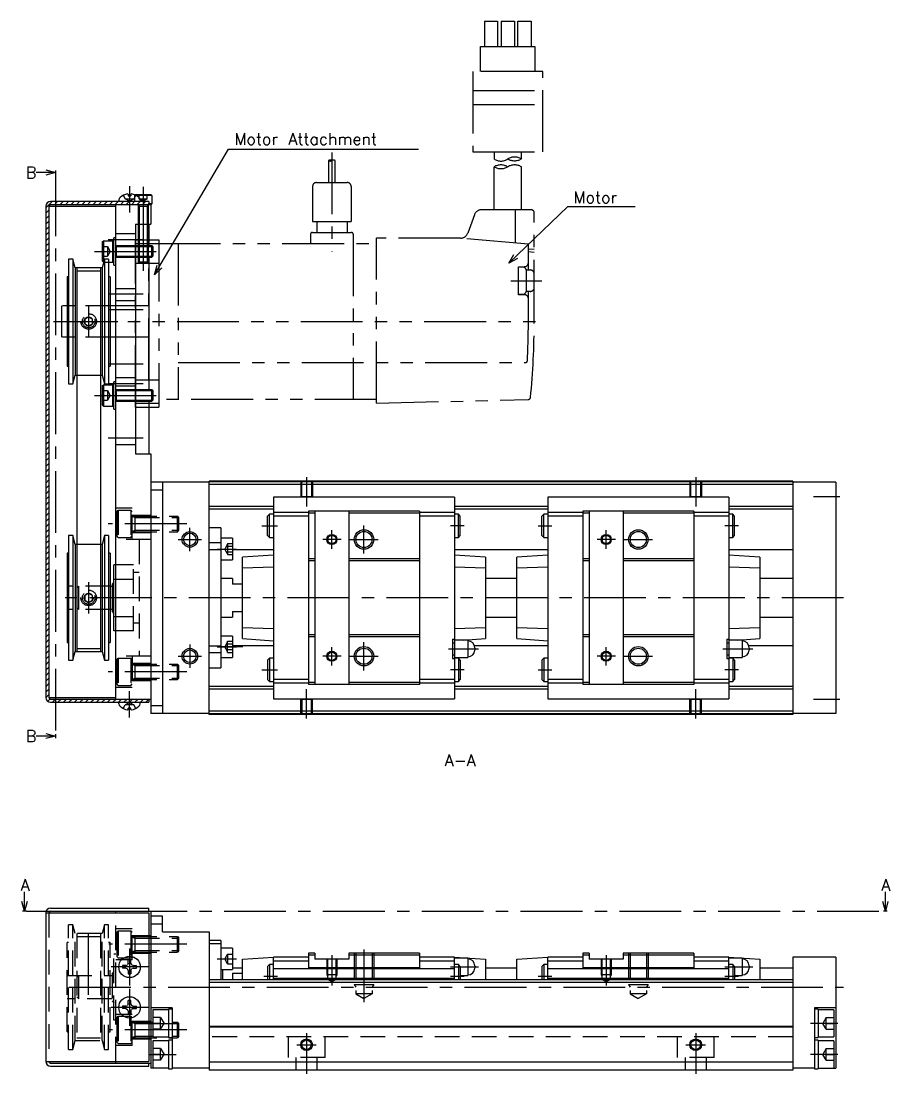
# Model space of a CAD drawing. Extents: x -2 to 470, y -8 to 279.
# Drawn here: x 246.4 to 469.7, y 9 to 279.5 of the extents above; entities that cross this region are included whole.
import ezdxf

# ---------------------------------------------------------------- set-up
doc = ezdxf.new("R2010")
doc.units = 0
doc.header["$LTSCALE"] = 0.5
for name, pattern in [('CENTER', [50.8, 31.75, -6.35, 6.35, -6.35]), ('DASHED', [19.05, 12.7, -6.35]), ('PHANTOM', [63.5, 31.75, -6.35, 6.35, -6.35, 6.35, -6.35])]:
    doc.linetypes.add(name, pattern=pattern)
doc.layers.get('0').update_dxf_attribs({"linetype": 'CONTINUOUS'})
for name, color, linetype in [('MSM_CENTER', 1, 'CENTER'), ('MSM_CONTINUOUS', 7, 'CONTINUOUS'), ('MSM_DASHED', 4, 'DASHED'), ('MSM_IMAGINARY', 6, 'PHANTOM'), ('MSM_NARROW', 5, 'CONTINUOUS'), ('MSM_PART_NUMBER', 7, 'CONTINUOUS')]:
    doc.layers.add(name, color=color, linetype=linetype)
doc.styles.get("Standard").update_dxf_attribs({"font": 'txt.shx', "height": 3, "bigfont": 'bigfont.shx'})

msp = doc.modelspace()

# ---------------------------------------------------------------- linework, layer by layer
for p, q in [((280.26, 25.5), (280.26, 18.5)), ((280.26, 17.5), (280.26, 10.5))]:
    msp.add_line(p, q)
at = {"layer": 'MSM_CENTER'}
for p, q in [((255.26, 240.06), (255.26, 96.3)), ((274.26, 237.06), (274.26, 230.3)), ((277.76, 236.9), (277.76, 215.3)), ((277.76, 223.3), (268.76, 223.3)), ((265.26, 220.3), (282.26, 220.3)), ((277.76, 209.3), (268.76, 209.3)), ((263.76, 206.3), (263.76, 198.3)), ((277.76, 205.3), (268.76, 205.3)), ((256.26, 202.3), (271.26, 202.3)), ((277.76, 191.3), (268.76, 191.3)), ((277.76, 186.3), (268.76, 186.3)), ((265.26, 183.3), (282.26, 183.3)), ((277.76, 172.3), (268.76, 172.3)), ((319.76, 162.3), (319.76, 154.79)), ((419.76, 162.3), (419.76, 154.79)), ((450.01, 157.3), (456.76, 157.3)), ((288.96, 150.3), (268.76, 150.3)), ((289.76, 143.3), (289.76, 149.3)), ((308.26, 149.8), (311.76, 149.8)), ((308.76, 149.8), (312.26, 149.8)), ((334.51, 142.67), (334.51, 149.92)), ((360.26, 149.8), (356.76, 149.8)), ((379.26, 149.8), (382.76, 149.8)), ((430.76, 149.8), (427.26, 149.8)), ((286.76, 146.3), (292.76, 146.3)), ((328.63, 146.3), (323.9, 146.3)), ((326.26, 143.93), (326.26, 148.66)), ((330.89, 146.3), (338.14, 146.3)), ((399.13, 146.3), (394.4, 146.3)), ((396.76, 143.93), (396.76, 148.66)), ((401.39, 146.3), (408.64, 146.3)), ((296.76, 143.85), (301.76, 143.85)), ((263.76, 135.3), (263.76, 127.3)), ((457.76, 131.3), (256.26, 131.3)), ((289.76, 119.3), (289.76, 113.3)), ((334.51, 112.67), (334.51, 119.92)), ((296.76, 118.8), (303.36, 118.8)), ((296.76, 118.74), (301.76, 118.74)), ((326.26, 113.93), (326.26, 118.66)), ((356.26, 118.2), (363.96, 118.2)), ((396.76, 113.93), (396.76, 118.66)), ((426.76, 118.2), (434.46, 118.2)), ((286.76, 116.3), (292.76, 116.3)), ((328.63, 116.3), (323.9, 116.3)), ((330.89, 116.3), (338.14, 116.3)), ((399.13, 116.3), (394.4, 116.3)), ((401.39, 116.3), (408.64, 116.3)), ((288.96, 112.3), (268.76, 112.3)), ((308.26, 112.8), (311.76, 112.8)), ((308.76, 112.8), (312.26, 112.8)), ((360.26, 112.8), (356.76, 112.8)), ((379.26, 112.8), (382.76, 112.8)), ((430.76, 112.8), (427.26, 112.8)), ((274.26, 100.54), (274.26, 107.3)), ((319.76, 100.3), (319.76, 107.81)), ((419.76, 100.3), (419.76, 107.81)), ((450.01, 105.3), (456.76, 105.3)), ((247.76, 50.8), (468.5, 50.8)), ((263.76, 29.3), (263.76, 47.05)), ((288.96, 42.3), (268.96, 42.3)), ((274.26, 41.25), (274.26, 31.75)), ((334.51, 41), (334.51, 27.41)), ((296.76, 38.55), (301.76, 38.55)), ((326.26, 39.5), (326.26, 31.69)), ((396.76, 39.5), (396.76, 31.69)), ((279.01, 36.5), (269.51, 36.5)), ((356.76, 36.5), (363.96, 36.5)), ((427.26, 36.5), (434.46, 36.5)), ((308.76, 34.1), (312.26, 34.1)), ((356.76, 34.1), (360.26, 34.1)), ((379.26, 34.1), (382.76, 34.1)), ((427.26, 34.1), (430.76, 34.1)), ((258.76, 31.3), (457.76, 31.3)), ((274.26, 30.85), (274.26, 21.35)), ((279.01, 26.1), (269.51, 26.1)), ((279.26, 22), (286.26, 22)), ((456.26, 22), (449.26, 22)), ((288.96, 20.3), (268.96, 20.3)), ((319.76, 19.5), (319.76, 9)), ((419.76, 19.5), (419.76, 9)), ((317.26, 16.5), (322.26, 16.5)), ((417.26, 16.5), (422.26, 16.5)), ((279.26, 14), (286.26, 14)), ((456.26, 14), (449.26, 14))]:
    msp.add_line(p, q, dxfattribs=at)
at = {"layer": 'MSM_CONTINUOUS'}
for p, q in [((252.76, 241.23), (255.26, 240.56)), ((255.26, 241.06), (255.26, 240.06)), ((255.26, 240.56), (250.26, 240.56)), ((255.26, 240.56), (252.76, 239.89)), ((279.26, 233.1), (253.96, 233.1)), ((271.55, 233.5), (271.51, 233.1)), ((273.93, 234.98), (273.95, 234.6)), ((273.95, 234.6), (274.58, 234.6)), ((274.59, 234.98), (274.58, 234.6)), ((275.67, 234.81), (275.76, 234.9)), ((275.76, 234.9), (279.76, 234.9)), ((280.01, 234.65), (275.98, 234.65)), ((276.98, 233.5), (277.01, 233.1)), ((279.26, 233.1), (279.26, 232.3)), ((279.76, 234.9), (280.01, 234.65)), ((280.01, 234.65), (280.01, 232.55)), ((252.76, 231.9), (252.76, 105.7)), ((253.56, 231.9), (253.56, 105.7)), ((253.56, 231.9), (270.76, 231.9)), ((279.76, 232.3), (253.96, 232.3)), ((270.76, 105.3), (270.76, 232.3)), ((280.01, 232.55), (279.26, 232.55)), ((279.76, 232.3), (280.01, 232.55)), ((279.76, 232.3), (279.76, 227.3)), ((275.76, 227.3), (279.76, 227.3)), ((275.76, 227.3), (275.76, 168.3)), ((276.46, 227.3), (276.46, 221.8)), ((279.06, 227.3), (279.06, 221.8)), ((279.26, 227.3), (279.26, 221.8)), ((267.26, 222.75), (267.56, 223.05)), ((267.26, 222.75), (267.26, 217.85)), ((267.56, 223.05), (269.96, 223.05)), ((267.56, 223.05), (267.56, 217.55)), ((269.96, 217.55), (269.96, 223.05)), ((270.26, 222.75), (269.96, 223.05)), ((270.76, 223.8), (270.26, 223.8)), ((270.26, 216.8), (270.26, 223.8)), ((275.76, 221.8), (279.99, 221.8)), ((279.99, 218.8), (279.99, 221.8)), ((279.99, 221.8), (280.26, 221.53)), ((280.26, 221.53), (280.26, 219.07)), ((258.62, 218.3), (258.62, 186.3)), ((259.66, 218.3), (258.62, 218.3)), ((259.66, 218.3), (259.66, 186.3)), ((260.26, 216.05), (259.66, 218.3)), ((267.86, 218.3), (267.26, 216.05)), ((267.56, 217.55), (267.26, 217.85)), ((267.56, 217.55), (267.66, 217.55)), ((267.86, 218.3), (267.86, 186.3)), ((268.9, 218.3), (267.86, 218.3)), ((268.9, 218.3), (268.9, 186.3)), ((268.9, 217.55), (269.96, 217.55)), ((270.26, 217.85), (269.96, 217.55)), ((270.26, 216.8), (270.76, 216.8)), ((275.76, 218.8), (279.99, 218.8)), ((276.46, 218.8), (276.46, 217.54)), ((279.06, 217.54), (276.46, 217.54)), ((276.7, 217.3), (276.46, 217.54)), ((278.82, 217.3), (276.7, 217.3)), ((278.82, 217.3), (279.06, 217.54)), ((279.06, 218.8), (279.06, 217.54)), ((279.26, 218.8), (279.26, 184.8)), ((280.26, 219.07), (279.99, 218.8)), ((258.26, 213.8), (258.26, 190.8)), ((258.62, 213.8), (258.26, 213.8)), ((267.26, 216.05), (260.26, 216.05)), ((260.26, 216.05), (260.26, 188.55)), ((260.76, 216.05), (260.76, 117.55)), ((266.76, 216.05), (266.76, 117.55)), ((267.26, 216.05), (267.26, 188.55)), ((269.26, 213.8), (268.9, 213.8)), ((269.26, 213.8), (269.26, 190.8)), ((258.26, 190.8), (258.62, 190.8)), ((268.9, 190.8), (269.26, 190.8)), ((259.66, 186.3), (260.26, 188.55)), ((260.26, 188.55), (260.76, 188.55)), ((266.76, 188.55), (267.26, 188.55)), ((267.26, 188.55), (267.86, 186.3)), ((270.76, 186.8), (270.26, 186.8)), ((270.26, 179.8), (270.26, 186.8)), ((258.62, 186.3), (259.66, 186.3)), ((267.26, 185.75), (267.56, 186.05)), ((267.26, 185.75), (267.26, 180.85)), ((267.56, 186.05), (269.96, 186.05)), ((267.56, 186.05), (267.56, 180.55)), ((267.86, 186.3), (268.9, 186.3)), ((269.96, 180.55), (269.96, 186.05)), ((270.26, 185.75), (269.96, 186.05)), ((275.76, 184.8), (279.99, 184.8)), ((279.99, 181.8), (279.99, 184.8)), ((279.99, 184.8), (280.26, 184.53)), ((280.26, 184.53), (280.26, 182.07)), ((275.76, 181.8), (279.99, 181.8)), ((279.26, 181.8), (279.26, 168.3)), ((280.26, 182.07), (279.99, 181.8)), ((267.56, 180.55), (267.26, 180.85)), ((267.56, 180.55), (269.96, 180.55)), ((270.26, 180.85), (269.96, 180.55)), ((270.26, 179.8), (270.76, 179.8)), ((275.76, 168.3), (279.76, 168.3)), ((279.76, 168.3), (279.76, 101.6)), ((294.76, 161), (279.76, 161)), ((282.76, 161), (282.76, 101.6)), ((444.76, 161.3), (294.76, 161.3)), ((294.76, 101.3), (294.76, 161.3)), ((444.76, 161.1), (294.76, 161.1)), ((444.76, 160.4), (294.76, 160.4)), ((444.76, 161.3), (444.76, 101.3)), ((455.76, 161), (444.76, 161)), ((455.76, 161), (455.76, 101.6)), ((282.76, 159), (279.76, 159)), ((357.76, 157.2), (311.26, 157.2)), ((311.26, 157.2), (311.26, 105.4)), ((357.76, 157.2), (357.76, 105.4)), ((428.26, 157.2), (381.76, 157.2)), ((381.76, 157.2), (381.76, 105.4)), ((428.26, 157.2), (428.26, 105.4)), ((311.26, 154.75), (294.76, 154.75)), ((381.76, 154.75), (357.76, 154.75)), ((444.76, 154.75), (428.26, 154.75)), ((311.26, 154.05), (294.76, 154.05)), ((310.26, 152.8), (309.76, 152.3)), ((309.76, 147.3), (309.76, 152.3)), ((310.26, 146.8), (310.26, 152.8)), ((311.26, 152.8), (310.26, 152.8)), ((320.26, 153.25), (311.26, 153.25)), ((320.26, 152.25), (311.26, 152.25)), ((320.26, 153.55), (320.26, 109.05)), ((348.76, 153.55), (320.26, 153.55)), ((321.91, 153.05), (320.26, 153.05)), ((321.91, 153.55), (321.91, 109.05)), ((330.61, 153.55), (330.61, 109.05)), ((348.76, 153.05), (330.61, 153.05)), ((348.76, 153.55), (348.76, 109.05)), ((357.76, 153.25), (348.76, 153.25)), ((357.76, 152.25), (348.76, 152.25)), ((381.76, 154.05), (357.76, 154.05)), ((358.76, 152.8), (357.76, 152.8)), ((359.26, 152.3), (358.76, 152.8)), ((358.76, 146.8), (358.76, 152.8)), ((359.26, 147.3), (359.26, 152.3)), ((380.76, 152.8), (380.26, 152.3)), ((380.26, 147.3), (380.26, 152.3)), ((380.76, 146.8), (380.76, 152.8)), ((381.76, 152.8), (380.76, 152.8)), ((390.76, 153.25), (381.76, 153.25)), ((390.76, 152.25), (381.76, 152.25)), ((390.76, 153.55), (390.76, 109.05)), ((419.26, 153.55), (390.76, 153.55)), ((392.41, 153.05), (390.76, 153.05)), ((392.41, 153.55), (392.41, 109.05)), ((401.11, 153.55), (401.11, 109.05)), ((419.26, 153.05), (401.11, 153.05)), ((419.26, 153.55), (419.26, 109.05)), ((428.26, 153.25), (419.26, 153.25)), ((428.26, 152.25), (419.26, 152.25)), ((444.76, 154.05), (428.26, 154.05)), ((429.26, 152.8), (428.26, 152.8)), ((429.76, 152.3), (429.26, 152.8)), ((429.26, 146.8), (429.26, 152.8)), ((429.76, 147.3), (429.76, 152.3)), ((297.76, 149.3), (294.76, 149.3)), ((297.76, 149.3), (297.76, 113.3)), ((258.62, 147.3), (258.62, 115.3)), ((259.66, 147.3), (258.62, 147.3)), ((259.66, 147.3), (259.66, 115.3)), ((260.26, 145.05), (259.66, 147.3)), ((267.86, 147.3), (267.26, 145.05)), ((267.86, 147.3), (267.86, 115.3)), ((268.9, 147.3), (267.86, 147.3)), ((268.9, 147.3), (268.9, 115.3)), ((300.76, 146.6), (297.76, 146.6)), ((300.76, 146.6), (300.76, 141.1)), ((309.76, 147.3), (310.26, 146.8)), ((310.26, 146.8), (311.26, 146.8)), ((357.76, 146.8), (358.76, 146.8)), ((358.76, 146.8), (359.26, 147.3)), ((380.26, 147.3), (380.76, 146.8)), ((380.76, 146.8), (381.76, 146.8)), ((428.26, 146.8), (429.26, 146.8)), ((429.26, 146.8), (429.76, 147.3)), ((260.26, 145.05), (260.26, 117.55)), ((260.76, 145.05), (260.26, 145.05)), ((267.26, 145.05), (266.76, 145.05)), ((267.26, 145.05), (267.26, 117.55)), ((297.76, 145.43), (294.76, 145.43)), ((297.76, 143.68), (294.76, 143.68)), ((311.26, 143.66), (300.76, 143.66)), ((381.76, 143.66), (357.76, 143.66)), ((444.76, 143.66), (428.26, 143.66)), ((258.26, 142.8), (258.26, 119.8)), ((258.62, 142.8), (258.26, 142.8)), ((269.26, 142.8), (268.9, 142.8)), ((269.26, 142.8), (269.26, 119.8)), ((297.76, 141.1), (300.76, 141.1)), ((311.26, 142.3), (303.26, 141.77)), ((303.26, 120.83), (303.26, 141.77)), ((321.91, 141.3), (320.26, 141.3)), ((321.91, 140.8), (320.26, 140.8)), ((348.76, 141.3), (330.61, 141.3)), ((348.76, 140.8), (330.61, 140.8)), ((365.76, 141.77), (357.76, 142.3)), ((365.76, 141.77), (365.76, 120.83)), ((381.76, 142.3), (373.76, 141.77)), ((373.76, 120.83), (373.76, 141.77)), ((392.41, 141.3), (390.76, 141.3)), ((392.41, 140.8), (390.76, 140.8)), ((419.26, 141.3), (401.11, 141.3)), ((419.26, 140.8), (401.11, 140.8)), ((436.26, 141.77), (428.26, 142.3)), ((436.26, 141.77), (436.26, 120.83)), ((270.76, 139.8), (270.26, 139.8)), ((270.26, 122.8), (270.26, 139.8)), ((311.26, 139.16), (303.26, 138.9)), ((365.76, 138.9), (357.76, 139.16)), ((381.76, 139.16), (373.76, 138.9)), ((436.26, 138.9), (428.26, 139.16)), ((270.26, 135.3), (269.76, 134.8)), ((270.26, 136.12), (270.76, 136.12)), ((300.76, 136.3), (297.76, 136.3)), ((300.76, 136.3), (300.76, 134.8)), ((373.76, 136.3), (365.76, 136.3)), ((444.76, 136.3), (436.26, 136.3)), ((269.26, 134.3), (269.76, 134.3)), ((269.76, 134.8), (269.76, 127.8)), ((303.26, 134.8), (300.76, 134.8)), ((269.76, 128.3), (269.26, 128.3)), ((269.76, 127.8), (270.26, 127.3)), ((300.76, 127.8), (303.26, 127.8)), ((300.76, 127.8), (300.76, 126.3)), ((270.26, 126.48), (270.76, 126.48)), ((297.76, 126.3), (300.76, 126.3)), ((365.76, 126.3), (373.76, 126.3)), ((436.26, 126.3), (444.76, 126.3)), ((270.76, 122.8), (270.26, 122.8)), ((303.26, 123.7), (311.26, 123.44)), ((321.91, 121.8), (320.26, 121.8)), ((348.76, 121.8), (330.61, 121.8)), ((357.76, 123.44), (365.76, 123.7)), ((373.76, 123.7), (381.76, 123.44)), ((392.41, 121.8), (390.76, 121.8)), ((419.26, 121.8), (401.11, 121.8)), ((428.26, 123.44), (436.26, 123.7)), ((258.26, 119.8), (258.62, 119.8)), ((268.9, 119.8), (269.26, 119.8)), ((300.76, 121.49), (297.76, 121.49)), ((300.76, 121.49), (300.76, 115.99)), ((303.26, 120.83), (311.26, 120.3)), ((321.91, 121.3), (320.26, 121.3)), ((348.76, 121.3), (330.61, 121.3)), ((357.26, 120.7), (357.26, 115.7)), ((357.26, 120.7), (357.76, 120.7)), ((357.76, 119.7), (357.26, 119.7)), ((361.21, 120.45), (357.76, 120.45)), ((360.02, 120.45), (365.76, 120.83)), ((361.21, 120.45), (361.21, 115.95)), ((373.76, 120.83), (381.76, 120.3)), ((392.41, 121.3), (390.76, 121.3)), ((419.26, 121.3), (401.11, 121.3)), ((427.76, 120.7), (427.76, 115.7)), ((427.76, 120.7), (428.26, 120.7)), ((428.26, 119.7), (427.76, 119.7)), ((431.71, 120.45), (428.26, 120.45)), ((430.52, 120.45), (436.26, 120.83)), ((431.71, 120.45), (431.71, 115.95)), ((259.66, 115.3), (260.26, 117.55)), ((260.26, 117.55), (267.26, 117.55)), ((267.26, 117.55), (267.86, 115.3)), ((297.76, 118.92), (294.76, 118.92)), ((297.76, 117.17), (294.76, 117.17)), ((311.26, 118.94), (300.76, 118.94)), ((357.26, 116.7), (357.76, 116.7)), ((381.76, 118.94), (362.9, 118.94)), ((362.96, 118.5), (362.96, 117.9)), ((427.76, 116.7), (428.26, 116.7)), ((444.76, 118.94), (433.4, 118.94)), ((433.46, 118.5), (433.46, 117.9)), ((258.62, 115.3), (259.66, 115.3)), ((267.86, 115.3), (268.9, 115.3)), ((297.76, 115.99), (300.76, 115.99)), ((310.26, 115.8), (309.76, 115.3)), ((309.76, 115.3), (309.76, 110.3)), ((311.26, 115.8), (310.26, 115.8)), ((310.26, 115.8), (310.26, 109.8)), ((357.26, 115.7), (357.76, 115.7)), ((357.76, 115.95), (361.21, 115.95)), ((358.76, 115.8), (357.76, 115.8)), ((358.76, 115.8), (358.76, 109.8)), ((359.26, 115.3), (358.76, 115.8)), ((359.26, 115.3), (359.26, 110.3)), ((380.76, 115.8), (380.26, 115.3)), ((380.26, 115.3), (380.26, 110.3)), ((381.76, 115.8), (380.76, 115.8)), ((380.76, 115.8), (380.76, 109.8)), ((427.76, 115.7), (428.26, 115.7)), ((428.26, 115.95), (431.71, 115.95)), ((429.26, 115.8), (428.26, 115.8)), ((429.26, 115.8), (429.26, 109.8)), ((429.76, 115.3), (429.26, 115.8)), ((429.76, 115.3), (429.76, 110.3)), ((294.76, 113.3), (297.76, 113.3)), ((311.26, 108.55), (294.76, 108.55)), ((309.76, 110.3), (310.26, 109.8)), ((310.26, 109.8), (311.26, 109.8)), ((320.26, 110.35), (311.26, 110.35)), ((320.26, 109.35), (311.26, 109.35)), ((321.91, 109.55), (320.26, 109.55)), ((348.76, 109.05), (320.26, 109.05)), ((348.76, 109.55), (330.61, 109.55)), ((357.76, 110.35), (348.76, 110.35)), ((357.76, 109.35), (348.76, 109.35)), ((357.76, 109.8), (358.76, 109.8)), ((381.76, 108.55), (357.76, 108.55)), ((358.76, 109.8), (359.26, 110.3)), ((380.26, 110.3), (380.76, 109.8)), ((380.76, 109.8), (381.76, 109.8)), ((390.76, 110.35), (381.76, 110.35)), ((390.76, 109.35), (381.76, 109.35)), ((392.41, 109.55), (390.76, 109.55)), ((419.26, 109.05), (390.76, 109.05)), ((419.26, 109.55), (401.11, 109.55)), ((428.26, 110.35), (419.26, 110.35)), ((428.26, 109.35), (419.26, 109.35)), ((428.26, 109.8), (429.26, 109.8)), ((444.76, 108.55), (428.26, 108.55)), ((429.26, 109.8), (429.76, 110.3)), ((253.56, 105.7), (270.76, 105.7)), ((311.26, 107.85), (294.76, 107.85)), ((381.76, 107.85), (357.76, 107.85)), ((444.76, 107.85), (428.26, 107.85)), ((253.96, 105.3), (279.76, 105.3)), ((253.96, 104.5), (279.26, 104.5)), ((271.55, 104.1), (271.51, 104.5)), ((273.93, 102.62), (273.95, 103)), ((274.58, 103), (273.95, 103)), ((274.59, 102.62), (274.58, 103)), ((276.98, 104.1), (277.01, 104.5)), ((279.26, 105.3), (279.26, 104.5)), ((282.76, 103.6), (279.76, 103.6)), ((311.26, 105.4), (357.76, 105.4)), ((381.76, 105.4), (428.26, 105.4)), ((294.76, 101.6), (279.76, 101.6)), ((444.76, 102.2), (294.76, 102.2)), ((444.76, 101.5), (294.76, 101.5)), ((444.76, 101.3), (294.76, 101.3)), ((455.76, 101.6), (444.76, 101.6)), ((255.26, 95.8), (250.26, 95.8)), ((252.76, 96.47), (255.26, 95.8)), ((255.26, 95.8), (252.76, 95.13)), ((255.26, 96.3), (255.26, 95.3)), ((247.26, 50.8), (247.26, 55.8)), ((468.5, 50.8), (468.5, 55.8)), ((247.26, 50.8), (246.59, 53.3)), ((247.93, 53.3), (247.26, 50.8)), ((253.96, 51.6), (279.26, 51.6)), ((279.26, 50.8), (279.26, 51.6)), ((468.5, 50.8), (467.83, 53.3)), ((469.17, 53.3), (468.5, 50.8)), ((247.76, 50.8), (246.76, 50.8)), ((252.76, 50.4), (279.26, 50.4)), ((252.76, 50.4), (252.76, 12.2)), ((253.96, 50.8), (279.76, 50.8)), ((270.76, 50.4), (270.76, 50.8)), ((279.26, 50.4), (279.26, 12.2)), ((279.76, 50.8), (279.76, 10.5)), ((282.76, 49.5), (279.76, 49.5)), ((282.76, 45.5), (282.76, 49.5)), ((469, 50.8), (468, 50.8)), ((282.76, 47.5), (279.76, 47.5)), ((282.76, 45.5), (294.76, 45.5)), ((294.76, 45.5), (294.76, 10)), ((297.76, 43.3), (294.76, 43.3)), ((297.76, 43.3), (297.76, 33.2)), ((297.76, 42.45), (294.76, 42.45)), ((300.76, 41.3), (297.76, 41.3)), ((300.76, 41.3), (300.76, 35.8)), ((273.93, 37.42), (273.95, 38.27)), ((274.59, 37.42), (274.58, 38.27)), ((303.26, 38.5), (311.26, 39)), ((303.26, 33.2), (303.26, 38.5)), ((320.26, 39), (311.26, 39)), ((311.26, 33.2), (311.26, 39)), ((320.26, 38), (311.26, 38)), ((320.26, 40), (320.26, 36.29)), ((321.91, 40), (320.26, 40)), ((321.91, 39.5), (320.26, 39.5)), ((321.91, 40), (321.91, 38.5)), ((330.61, 38.5), (321.91, 38.5)), ((330.61, 40), (330.61, 38.5)), ((348.76, 40), (330.61, 40)), ((348.76, 39.5), (330.61, 39.5)), ((348.76, 40), (348.76, 36.29)), ((357.76, 39), (348.76, 39)), ((357.76, 38), (348.76, 38)), ((357.76, 39), (365.76, 38.5)), ((357.76, 33.2), (357.76, 39)), ((361.21, 38.75), (357.76, 38.75)), ((361.21, 38.75), (361.21, 34.25)), ((365.76, 38.5), (365.76, 33.2)), ((373.76, 38.5), (381.76, 39)), ((373.76, 33.2), (373.76, 38.5)), ((390.76, 39), (381.76, 39)), ((381.76, 33.2), (381.76, 39)), ((390.76, 38), (381.76, 38)), ((390.76, 40), (390.76, 36.29)), ((392.41, 40), (390.76, 40)), ((392.41, 39.5), (390.76, 39.5)), ((392.41, 40), (392.41, 38.5)), ((401.11, 38.5), (392.41, 38.5)), ((401.11, 40), (401.11, 38.5)), ((419.26, 40), (401.11, 40)), ((419.26, 39.5), (401.11, 39.5)), ((419.26, 40), (419.26, 36.29)), ((428.26, 39), (419.26, 39)), ((428.26, 38), (419.26, 38)), ((428.26, 39), (436.26, 38.5)), ((428.26, 33.2), (428.26, 39)), ((431.71, 38.75), (428.26, 38.75)), ((431.71, 38.75), (431.71, 34.25)), ((436.26, 38.5), (436.26, 33.2)), ((444.76, 39), (444.76, 10)), ((455.76, 39), (444.76, 39)), ((455.76, 39), (455.76, 10.5)), ((273.34, 36.83), (272.49, 36.82)), ((273.34, 36.17), (272.49, 36.18)), ((273.34, 36.83), (273.74, 37.02)), ((273.34, 36.17), (273.74, 35.98)), ((273.93, 37.42), (273.74, 37.02)), ((273.93, 35.58), (273.74, 35.98)), ((273.93, 35.58), (273.95, 34.73)), ((274.59, 35.58), (274.58, 34.73)), ((274.59, 37.42), (274.78, 37.02)), ((274.59, 35.58), (274.78, 35.98)), ((275.19, 36.83), (274.78, 37.02)), ((275.19, 36.17), (274.78, 35.98)), ((275.19, 36.83), (276.03, 36.82)), ((275.19, 36.17), (276.03, 36.18)), ((297.76, 35.8), (300.76, 35.8)), ((298.26, 33.2), (298.26, 35.8)), ((300.76, 36.3), (303.26, 36.3)), ((310.26, 37.1), (309.76, 36.6)), ((309.76, 36.6), (309.76, 33.2)), ((311.26, 37.1), (310.26, 37.1)), ((310.26, 37.1), (310.26, 33.2)), ((357.76, 36), (311.26, 36)), ((348.76, 36.29), (320.26, 36.29)), ((358.76, 37.1), (357.76, 37.1)), ((359.26, 36.6), (358.76, 37.1)), ((358.76, 37.1), (358.76, 33.2)), ((359.26, 36.6), (359.26, 33.2)), ((362.96, 36.8), (362.96, 36.2)), ((365.76, 36.3), (373.76, 36.3)), ((380.76, 37.1), (380.26, 36.6)), ((380.26, 36.6), (380.26, 33.2)), ((381.76, 37.1), (380.76, 37.1)), ((380.76, 37.1), (380.76, 33.2)), ((428.26, 36), (381.76, 36)), ((419.26, 36.29), (390.76, 36.29)), ((429.26, 37.1), (428.26, 37.1)), ((429.76, 36.6), (429.26, 37.1)), ((429.26, 37.1), (429.26, 33.2)), ((429.76, 36.6), (429.76, 33.2)), ((433.46, 36.8), (433.46, 36.2)), ((436.26, 36.3), (444.76, 36.3)), ((444.76, 33.2), (294.76, 33.2)), ((444.76, 32.5), (294.76, 32.5)), ((300.76, 34.87), (303.26, 34.87)), ((300.76, 34.87), (300.76, 33.2)), ((357.76, 33.5), (311.26, 33.5)), ((359.26, 34.25), (361.21, 34.25)), ((428.26, 33.5), (381.76, 33.5)), ((429.76, 34.25), (431.71, 34.25)), ((273.93, 27.02), (273.95, 27.87)), ((274.59, 27.02), (274.58, 27.87)), ((273.34, 26.43), (272.49, 26.42)), ((273.34, 25.77), (272.49, 25.78)), ((273.34, 26.43), (273.74, 26.62)), ((273.34, 25.77), (273.74, 25.58)), ((273.93, 27.02), (273.74, 26.62)), ((273.93, 25.18), (273.74, 25.58)), ((273.93, 25.18), (273.95, 24.33)), ((274.59, 25.18), (274.58, 24.33)), ((274.59, 27.02), (274.78, 26.62)), ((274.59, 25.18), (274.78, 25.58)), ((275.19, 26.43), (274.78, 26.62)), ((275.19, 25.77), (274.78, 25.58)), ((275.19, 26.43), (276.03, 26.42)), ((275.19, 25.77), (276.03, 25.78)), ((285.26, 26), (279.76, 26)), ((284.26, 25.5), (280.26, 25.5)), ((285.26, 25.65), (284.26, 25.65)), ((284.26, 25.65), (284.26, 18.35)), ((285.26, 26), (285.26, 10.35)), ((455.76, 26), (450.26, 26)), ((450.26, 26), (450.26, 10.35)), ((451.26, 25.65), (450.26, 25.65)), ((451.26, 25.65), (451.26, 18.35)), ((455.26, 25.5), (451.26, 25.5)), ((455.26, 25.5), (455.26, 18.5)), ((444.76, 21.2), (294.76, 21.2)), ((444.76, 21), (294.76, 21)), ((280.26, 18.5), (284.26, 18.5)), ((284.26, 17.5), (280.26, 17.5)), ((284.26, 18.35), (285.26, 18.35)), ((285.26, 17.65), (284.26, 17.65)), ((284.26, 17.65), (284.26, 10.35)), ((450.26, 18.35), (451.26, 18.35)), ((451.26, 17.65), (450.26, 17.65)), ((451.26, 18.5), (455.26, 18.5)), ((451.26, 17.65), (451.26, 10.35)), ((455.26, 17.5), (451.26, 17.5)), ((455.26, 17.5), (455.26, 10.5)), ((252.76, 12.2), (279.26, 12.2)), ((253.96, 11.8), (279.76, 11.8)), ((253.96, 11), (279.26, 11)), ((270.76, 11.8), (270.76, 12.2)), ((279.26, 11), (279.26, 11.8)), ((444.76, 12), (294.76, 12)), ((284.26, 10.5), (279.76, 10.5)), ((284.26, 10.35), (285.26, 10.35)), ((294.76, 10.5), (285.26, 10.5)), ((444.76, 10), (294.76, 10)), ((450.26, 10.5), (444.76, 10.5)), ((450.26, 10.35), (451.26, 10.35)), ((451.26, 10.5), (455.76, 10.5))]:
    msp.add_line(p, q, dxfattribs=at)
for centre, radius in [((289.76, 146.3), 1.62), ((326.26, 146.3), 1.06), ((326.26, 146.3), 1.06), ((334.51, 146.3), 2.07), ((334.51, 146.3), 2.07), ((396.76, 146.3), 1.06), ((396.76, 146.3), 1.06), ((405.01, 146.3), 2.07), ((405.01, 146.3), 2.07), ((289.76, 116.3), 1.62), ((326.26, 116.3), 1.06), ((326.26, 116.3), 1.06), ((334.51, 116.3), 2.07), ((334.51, 116.3), 2.07), ((396.76, 116.3), 1.06), ((396.76, 116.3), 1.06), ((405.01, 116.3), 2.07), ((405.01, 116.3), 2.07), ((274.26, 36.5), 2.75), ((274.26, 26.1), 2.75), ((319.76, 16.5), 1.23), ((419.76, 16.5), 1.23)]:
    msp.add_circle(centre, radius, dxfattribs=at)
for centre, radius, start, end in [((253.96, 231.9), 1.2, 90, 180), ((272.54, 233.42), 1, 133.4267, 175), ((274.26, 231.6), 3.5, 98.5396, 133.4267), ((273.73, 234.78), 0.284, 44.1872, 87.0617), ((274.8, 234.78), 0.284, 92.9383, 135.8128), ((274.26, 231.6), 3.5, 46.5733, 81.4604), ((275.98, 233.42), 1, 5, 46.5733), ((253.96, 231.9), 0.4, 90, 180), ((361.21, 118.5), 1.75, 0, 90), ((431.71, 118.5), 1.75, 0, 90), ((361.21, 117.9), 1.75, 270, 0), ((431.71, 117.9), 1.75, 270, 0), ((253.96, 105.7), 1.2, 180, 270), ((253.96, 105.7), 0.4, 180, 270), ((272.54, 104.18), 1, 185, 226.5733), ((274.26, 106), 3.5, 226.5733, 261.4604), ((274.26, 106), 3.5, 278.5396, 313.4267), ((275.98, 104.18), 1, 313.4267, 355), ((273.73, 102.82), 0.284, 272.9383, 315.8128), ((274.8, 102.82), 0.284, 224.1872, 267.0617), ((253.96, 50.4), 1.2, 90, 180), ((253.96, 50.4), 0.4, 90, 180), ((274.26, 36.5), 1.8, 79.8876, 100.1124), ((361.21, 36.8), 1.75, 0, 90), ((431.71, 36.8), 1.75, 0, 90), ((274.26, 36.5), 1.8, 169.8876, 190.1124), ((274.26, 36.5), 1.8, 349.8876, 10.1124), ((361.21, 36.2), 1.75, 270, 0), ((431.71, 36.2), 1.75, 270, 0), ((274.26, 36.5), 1.8, 259.8876, 280.1124), ((274.26, 26.1), 1.8, 79.8876, 100.1124), ((274.26, 26.1), 1.8, 169.8876, 190.1124), ((274.26, 26.1), 1.8, 349.8876, 10.1124), ((274.26, 26.1), 1.8, 259.8876, 280.1124), ((253.96, 12.2), 1.2, 180, 270), ((253.96, 12.2), 0.4, 180, 270)]:
    msp.add_arc(centre, radius, start, end, dxfattribs=at)
at = {"layer": 'MSM_DASHED'}
for p, q in [((272.65, 234.71), (273.12, 233.77)), ((274.26, 233.17), (273.12, 233.77)), ((273.12, 233.77), (275.41, 233.77)), ((274.26, 233.17), (275.41, 233.77)), ((275.87, 234.71), (275.41, 233.77)), ((275.51, 234.65), (275.67, 234.81)), ((275.51, 234.65), (275.51, 233.1)), ((275.98, 234.65), (275.51, 234.65)), ((276.76, 233.8), (276.76, 234.9)), ((276.76, 233.8), (278.76, 233.8)), ((277.76, 233.22), (276.76, 233.8)), ((277.76, 234.9), (277.76, 233.8)), ((278.76, 233.8), (277.76, 233.22)), ((278.76, 233.8), (278.76, 234.9)), ((276.46, 232.2), (276.46, 227.3)), ((279.06, 231.81), (276.46, 231.81)), ((276.7, 231.81), (276.7, 227.3)), ((278.82, 231.81), (278.82, 227.3)), ((279.06, 232.2), (279.06, 227.3)), ((270.76, 224.9), (275.76, 224.9)), ((270.76, 221.8), (275.76, 221.8)), ((270.8, 221.8), (270.8, 218.8)), ((267.26, 221.55), (268.56, 221.55)), ((267.26, 220.3), (268.56, 220.3)), ((268.56, 221.55), (268.56, 219.05)), ((268.56, 221.55), (269.28, 220.3)), ((269.28, 220.3), (268.56, 219.05)), ((270.76, 221.55), (270.8, 221.53)), ((270.8, 221.53), (275.76, 221.53)), ((267.26, 219.05), (268.56, 219.05)), ((267.66, 217.55), (268.9, 217.55)), ((270.76, 219.05), (270.8, 219.07)), ((270.76, 218.8), (275.76, 218.8)), ((270.8, 219.07), (275.76, 219.07)), ((260.76, 215.29), (266.76, 215.29)), ((270.76, 210.8), (275.76, 210.8)), ((269.26, 206.3), (258.26, 206.3)), ((270.76, 207.7), (275.76, 207.7)), ((263.76, 203.45), (262.76, 202.88)), ((262.76, 202.88), (262.76, 201.72)), ((264.76, 202.88), (263.76, 203.45)), ((264.76, 201.72), (264.76, 202.88)), ((262.76, 201.72), (263.76, 201.15)), ((263.76, 201.15), (264.76, 201.72)), ((269.26, 198.3), (258.26, 198.3)), ((260.76, 188.55), (266.76, 188.55)), ((270.76, 187.9), (275.76, 187.9)), ((267.26, 184.55), (268.56, 184.55)), ((268.56, 184.55), (268.56, 182.05)), ((268.56, 184.55), (269.28, 183.3)), ((270.76, 185.8), (275.76, 185.8)), ((270.76, 184.8), (275.76, 184.8)), ((270.76, 184.55), (270.8, 184.53)), ((270.8, 184.8), (270.8, 181.8)), ((270.8, 184.53), (275.76, 184.53)), ((267.26, 183.3), (268.56, 183.3)), ((267.26, 182.05), (268.56, 182.05)), ((269.28, 183.3), (268.56, 182.05)), ((270.76, 182.05), (270.8, 182.07)), ((270.76, 181.8), (275.76, 181.8)), ((270.8, 182.07), (275.76, 182.07)), ((270.76, 170.7), (275.76, 170.7)), ((318.26, 161.3), (318.26, 157.3)), ((318.53, 157.2), (318.53, 161.3)), ((320.99, 161.3), (320.99, 157.2)), ((321.26, 161.3), (321.26, 157.3)), ((418.26, 161.3), (418.26, 157.3)), ((418.53, 157.2), (418.53, 161.3)), ((420.99, 161.3), (420.99, 157.2)), ((421.26, 161.3), (421.26, 157.3)), ((318.32, 157.2), (318.26, 157.3)), ((318.26, 157.3), (321.26, 157.3)), ((321.2, 157.2), (321.26, 157.3)), ((418.32, 157.2), (418.26, 157.3)), ((418.26, 157.3), (421.26, 157.3)), ((421.2, 157.2), (421.26, 157.3)), ((274.96, 154.3), (270.76, 154.3)), ((274.96, 146.3), (274.96, 154.3)), ((270.96, 153.4), (271.36, 153.8)), ((270.96, 153.4), (270.96, 147.2)), ((271.36, 153.8), (274.56, 153.8)), ((271.36, 153.8), (271.36, 146.8)), ((274.56, 153.8), (274.56, 146.8)), ((274.96, 153.4), (274.56, 153.8)), ((274.96, 152.55), (279.76, 152.55)), ((274.96, 152.3), (286.58, 152.3)), ((274.96, 152.3), (275.62, 151.92)), ((275.62, 152.3), (275.62, 148.3)), ((275.62, 151.92), (286.96, 151.92)), ((286.96, 151.92), (286.58, 152.3)), ((286.58, 148.3), (286.58, 152.3)), ((286.96, 148.68), (286.96, 151.92)), ((279.76, 146.3), (270.76, 146.3)), ((271.36, 146.8), (270.96, 147.2)), ((271.36, 146.8), (274.56, 146.8)), ((274.56, 146.8), (274.96, 147.2)), ((274.96, 148.3), (275.62, 148.68)), ((274.96, 148.3), (286.58, 148.3)), ((274.96, 148.05), (279.76, 148.05)), ((275.62, 148.68), (286.96, 148.68)), ((276.76, 146.3), (276.76, 116.3)), ((286.58, 148.3), (286.96, 148.68)), ((266.76, 145.05), (260.76, 145.05)), ((299.46, 145.1), (298.74, 143.85)), ((299.46, 142.6), (298.74, 143.85)), ((299.46, 145.3), (300.76, 145.3)), ((299.46, 145.3), (299.46, 142.41)), ((299.46, 144.58), (300.76, 144.58)), ((299.46, 143.13), (300.76, 143.13)), ((299.46, 142.41), (300.76, 142.41)), ((275.26, 139.8), (270.76, 139.8)), ((275.26, 122.8), (275.26, 139.8)), ((270.76, 136.12), (275.26, 136.12)), ((276.76, 137.8), (275.26, 137.8)), ((269.26, 134.3), (258.26, 134.3)), ((261.26, 134.3), (260.76, 133.8)), ((261.26, 128.3), (261.26, 134.3)), ((263.76, 132.45), (262.76, 131.88)), ((262.76, 131.88), (262.76, 130.72)), ((262.76, 130.72), (263.76, 130.15)), ((264.76, 131.88), (263.76, 132.45)), ((263.76, 130.15), (264.76, 130.72)), ((264.76, 130.72), (264.76, 131.88)), ((269.26, 128.3), (258.26, 128.3)), ((260.76, 128.8), (261.26, 128.3)), ((270.76, 126.48), (275.26, 126.48)), ((276.76, 124.8), (275.26, 124.8)), ((275.26, 122.8), (270.76, 122.8)), ((299.46, 119.99), (298.74, 118.74)), ((299.46, 120.19), (300.76, 120.19)), ((299.46, 117.3), (299.46, 120.19)), ((299.46, 119.47), (300.76, 119.47)), ((260.76, 118.31), (266.76, 118.31)), ((299.46, 117.49), (298.74, 118.74)), ((299.46, 118.02), (300.76, 118.02)), ((299.46, 117.3), (300.76, 117.3)), ((279.76, 116.3), (270.76, 116.3)), ((270.96, 115.4), (271.36, 115.8)), ((270.96, 115.4), (270.96, 109.2)), ((271.36, 115.8), (274.56, 115.8)), ((271.36, 115.8), (271.36, 108.8)), ((274.56, 115.8), (274.56, 108.8)), ((274.96, 115.4), (274.56, 115.8)), ((274.96, 116.3), (274.96, 108.3)), ((274.96, 114.55), (279.76, 114.55)), ((274.96, 114.3), (286.58, 114.3)), ((274.96, 114.3), (275.62, 113.92)), ((275.62, 114.3), (275.62, 110.3)), ((275.62, 113.92), (286.96, 113.92)), ((286.58, 110.3), (286.58, 114.3)), ((286.96, 113.92), (286.58, 114.3)), ((286.96, 110.68), (286.96, 113.92)), ((274.96, 108.3), (270.76, 108.3)), ((271.36, 108.8), (270.96, 109.2)), ((271.36, 108.8), (274.56, 108.8)), ((274.56, 108.8), (274.96, 109.2)), ((274.96, 110.3), (275.62, 110.68)), ((274.96, 110.3), (286.58, 110.3)), ((274.96, 110.05), (279.76, 110.05)), ((275.62, 110.68), (286.96, 110.68)), ((286.58, 110.3), (286.96, 110.68)), ((272.65, 102.89), (273.12, 103.83)), ((274.26, 104.43), (273.12, 103.83)), ((275.41, 103.83), (273.12, 103.83)), ((274.26, 104.43), (275.41, 103.83)), ((275.87, 102.89), (275.41, 103.83)), ((318.32, 105.4), (318.26, 105.3)), ((318.26, 101.3), (318.26, 105.3)), ((318.26, 105.3), (321.26, 105.3)), ((318.53, 105.4), (318.53, 101.3)), ((320.99, 101.3), (320.99, 105.4)), ((321.2, 105.4), (321.26, 105.3)), ((321.26, 101.3), (321.26, 105.3)), ((418.32, 105.4), (418.26, 105.3)), ((418.26, 101.3), (418.26, 105.3)), ((418.26, 105.3), (421.26, 105.3)), ((418.53, 105.4), (418.53, 101.3)), ((420.99, 101.3), (420.99, 105.4)), ((421.2, 105.4), (421.26, 105.3)), ((421.26, 101.3), (421.26, 105.3)), ((253.56, 50.4), (253.56, 12.2)), ((270.76, 12.2), (270.76, 50.4)), ((259.66, 47.3), (258.62, 47.3)), ((258.62, 15.3), (258.62, 47.3)), ((259.66, 15.3), (259.66, 47.3)), ((260.26, 45.05), (259.66, 47.3)), ((267.86, 47.3), (267.26, 45.05)), ((268.9, 47.3), (267.86, 47.3)), ((267.86, 15.3), (267.86, 47.3)), ((268.9, 15.3), (268.9, 47.3)), ((274.96, 46.3), (270.76, 46.3)), ((274.96, 38.3), (274.96, 46.3)), ((267.26, 45.05), (260.26, 45.05)), ((260.26, 17.55), (260.26, 45.05)), ((260.76, 45.05), (260.76, 17.55)), ((260.76, 44.29), (266.76, 44.29)), ((266.76, 45.05), (266.76, 17.55)), ((267.26, 17.55), (267.26, 45.05)), ((270.96, 45.4), (271.36, 45.8)), ((270.96, 45.4), (270.96, 39.2)), ((271.36, 45.8), (271.36, 38.8)), ((271.36, 45.8), (274.56, 45.8)), ((274.96, 45.4), (274.56, 45.8)), ((274.56, 45.8), (274.56, 38.8)), ((274.96, 44.55), (279.76, 44.55)), ((274.96, 44.3), (286.58, 44.3)), ((274.96, 44.3), (275.62, 43.92)), ((275.62, 44.3), (275.62, 40.3)), ((275.62, 43.92), (286.96, 43.92)), ((286.58, 40.3), (286.58, 44.3)), ((286.58, 44.3), (286.96, 43.92)), ((286.96, 40.68), (286.96, 43.92)), ((258.26, 19.8), (258.26, 42.8)), ((258.62, 42.8), (258.26, 42.8)), ((269.26, 42.8), (268.9, 42.8)), ((269.26, 19.8), (269.26, 42.8)), ((274.96, 40.3), (275.62, 40.68)), ((275.62, 40.68), (286.96, 40.68)), ((286.96, 40.68), (286.58, 40.3)), ((270.76, 39.8), (270.26, 39.8)), ((270.26, 22.8), (270.26, 39.8)), ((274.96, 38.3), (270.76, 38.3)), ((271.36, 38.8), (270.96, 39.2)), ((271.36, 38.8), (274.56, 38.8)), ((274.56, 38.8), (274.96, 39.2)), ((274.96, 40.3), (286.58, 40.3)), ((274.96, 40.05), (279.76, 40.05)), ((299.46, 39.8), (298.74, 38.55)), ((299.46, 37.3), (298.74, 38.55)), ((299.46, 39.8), (300.76, 39.8)), ((299.46, 39.8), (299.46, 37.3)), ((299.46, 38.55), (300.76, 38.55)), ((324.96, 38.5), (324.96, 34.5)), ((325.2, 33.3), (325.2, 38.5)), ((327.32, 38.5), (327.32, 33.3)), ((327.56, 38.5), (327.56, 34.5)), ((332.01, 40), (332.01, 32)), ((332.44, 40), (332.44, 29.6)), ((336.58, 40), (336.58, 29.6)), ((337.01, 40), (337.01, 32)), ((395.46, 38.5), (395.46, 34.5)), ((395.7, 33.3), (395.7, 38.5)), ((397.82, 38.5), (397.82, 33.3)), ((398.06, 38.5), (398.06, 34.5)), ((402.51, 40), (402.51, 32)), ((402.94, 40), (402.94, 29.6)), ((407.08, 40), (407.08, 29.6)), ((407.51, 40), (407.51, 32)), ((270.26, 35.3), (269.76, 34.8)), ((299.46, 37.3), (300.76, 37.3)), ((258.26, 34.3), (269.76, 34.3)), ((261.26, 34.3), (260.76, 33.8)), ((261.26, 28.3), (261.26, 34.3)), ((269.76, 34.8), (269.76, 27.8)), ((327.56, 34.5), (324.96, 34.5)), ((324.96, 34.5), (325.2, 34.08)), ((326.26, 32.69), (325.2, 33.3)), ((325.2, 33.3), (327.32, 33.3)), ((327.32, 33.3), (326.26, 32.69)), ((327.56, 34.5), (327.32, 34.08)), ((398.06, 34.5), (395.46, 34.5)), ((395.46, 34.5), (395.7, 34.08)), ((396.76, 32.69), (395.7, 33.3)), ((395.7, 33.3), (397.82, 33.3)), ((397.82, 33.3), (396.76, 32.69)), ((398.06, 34.5), (397.82, 34.08)), ((332.01, 32), (337.01, 32)), ((332.01, 32), (332.44, 31.25)), ((337.01, 32), (336.58, 31.25)), ((402.51, 32), (407.51, 32)), ((402.51, 32), (402.94, 31.25)), ((407.51, 32), (407.08, 31.25)), ((269.76, 28.3), (258.26, 28.3)), ((260.76, 28.8), (261.26, 28.3)), ((269.76, 27.8), (270.26, 27.3)), ((336.58, 29.6), (332.44, 29.6)), ((332.44, 29.6), (334.51, 28.41)), ((336.58, 29.6), (334.51, 28.41)), ((407.08, 29.6), (402.94, 29.6)), ((402.94, 29.6), (405.01, 28.41)), ((407.08, 29.6), (405.01, 28.41)), ((270.76, 22.8), (270.26, 22.8)), ((274.96, 24.3), (270.76, 24.3)), ((270.96, 23.4), (271.36, 23.8)), ((270.96, 23.4), (270.96, 17.2)), ((271.36, 23.8), (271.36, 16.8)), ((271.36, 23.8), (274.56, 23.8)), ((274.96, 23.4), (274.56, 23.8)), ((274.56, 23.8), (274.56, 16.8)), ((274.96, 16.3), (274.96, 24.3)), ((274.96, 22.55), (279.76, 22.55)), ((274.96, 22.3), (280.26, 22.3)), ((274.96, 22.3), (275.62, 21.92)), ((275.62, 22.3), (275.62, 18.3)), ((275.62, 21.92), (280.26, 21.92)), ((282.26, 23.5), (280.26, 23.5)), ((282.26, 22), (280.26, 22)), ((282.26, 20.5), (282.26, 23.5)), ((282.26, 23.5), (283.13, 22)), ((282.26, 20.5), (283.13, 22)), ((285.26, 22.3), (286.58, 22.3)), ((285.26, 21.92), (286.96, 21.92)), ((286.58, 18.3), (286.58, 22.3)), ((286.58, 22.3), (286.96, 21.92)), ((286.96, 18.68), (286.96, 21.92)), ((453.26, 23.5), (452.4, 22)), ((453.26, 20.5), (452.4, 22)), ((453.26, 20.5), (453.26, 23.5)), ((453.26, 23.5), (455.26, 23.5)), ((453.26, 22), (455.26, 22)), ((258.26, 19.8), (258.62, 19.8)), ((268.9, 19.8), (269.26, 19.8)), ((282.26, 20.5), (280.26, 20.5)), ((453.26, 20.5), (455.26, 20.5)), ((259.66, 15.3), (260.26, 17.55)), ((260.26, 17.55), (267.26, 17.55)), ((260.76, 18.31), (266.76, 18.31)), ((267.26, 17.55), (267.86, 15.3)), ((274.96, 16.3), (270.76, 16.3)), ((271.36, 16.8), (270.96, 17.2)), ((271.36, 16.8), (274.56, 16.8)), ((274.56, 16.8), (274.96, 17.2)), ((274.96, 18.3), (275.62, 18.68)), ((274.96, 18.3), (286.58, 18.3)), ((274.96, 18.05), (279.76, 18.05)), ((275.62, 18.68), (280.26, 18.68)), ((285.26, 18.68), (286.96, 18.68)), ((286.96, 18.68), (286.58, 18.3)), ((444.76, 18.5), (294.76, 18.5)), ((315.01, 18.5), (315.01, 13.2)), ((324.51, 13.2), (324.51, 18.5)), ((415.01, 18.5), (415.01, 13.2)), ((424.51, 13.2), (424.51, 18.5)), ((258.62, 15.3), (259.66, 15.3)), ((267.86, 15.3), (268.9, 15.3)), ((282.26, 15.5), (280.26, 15.5)), ((282.26, 14), (280.26, 14)), ((282.26, 12.5), (282.26, 15.5)), ((282.26, 15.5), (283.13, 14)), ((282.26, 12.5), (283.13, 14)), ((453.26, 15.5), (452.4, 14)), ((453.26, 12.5), (452.4, 14)), ((453.26, 12.5), (453.26, 15.5)), ((453.26, 15.5), (455.26, 15.5)), ((453.26, 14), (455.26, 14)), ((282.26, 12.5), (280.26, 12.5)), ((324.51, 13.2), (315.01, 13.2)), ((317.01, 13.2), (317.01, 10)), ((322.51, 10), (322.51, 13.2)), ((424.51, 13.2), (415.01, 13.2)), ((417.01, 13.2), (417.01, 10)), ((422.51, 10), (422.51, 13.2)), ((453.26, 12.5), (455.26, 12.5))]:
    msp.add_line(p, q, dxfattribs=at)
for centre, radius in [((263.76, 202.3), 2), ((263.76, 202.3), 1.62), ((263.76, 202.3), 1.15), ((263.76, 131.3), 2), ((263.76, 131.3), 1.62), ((263.76, 131.3), 1.15)]:
    msp.add_circle(centre, radius, dxfattribs=at)
for centre, start, end in [((276.36, 232.2), 0, 90), ((279.16, 232.2), 90, 180)]:
    msp.add_arc(centre, 0.1, start, end, dxfattribs=at)
at = {"layer": 'MSM_IMAGINARY'}
for p, q in [((365.46, 279.48), (368.86, 279.48)), ((365.46, 279.48), (365.46, 272.98)), ((368.86, 279.48), (368.86, 272.98)), ((369.76, 279.48), (373.16, 279.48)), ((369.76, 279.48), (369.76, 272.98)), ((373.16, 279.48), (373.16, 272.98)), ((374.06, 279.48), (377.46, 279.48)), ((374.06, 272.98), (374.06, 279.48)), ((377.46, 279.48), (377.46, 272.98)), ((364.46, 272.98), (378.46, 272.98)), ((364.46, 266.48), (364.46, 272.98)), ((378.46, 272.98), (378.46, 266.48)), ((362.46, 266.48), (362.46, 245.86)), ((380.46, 266.48), (362.46, 266.48)), ((380.46, 245.86), (380.46, 266.48)), ((362.46, 261.63), (380.46, 261.63)), ((362.46, 258.03), (380.46, 258.03)), ((325.41, 243.64), (325.41, 238)), ((326.26, 245.75), (326.26, 220.3)), ((327.11, 238), (327.11, 243.64)), ((362.46, 245.86), (380.46, 245.86)), ((367.96, 245.86), (367.96, 244.07)), ((374.96, 244.07), (374.96, 245.86)), ((367.96, 231), (367.96, 242.04)), ((374.96, 231), (374.96, 242.04)), ((321.31, 237), (321.31, 228)), ((322.31, 238), (330.21, 238)), ((331.21, 237), (331.21, 228)), ((377.46, 231), (364.76, 231)), ((373.46, 222.46), (373.46, 231)), ((378.26, 202.3), (378.26, 230.2)), ((321.31, 228), (331.21, 228)), ((322.36, 228), (322.36, 225.2)), ((330.16, 228), (330.16, 225.2)), ((362.88, 229.68), (361.18, 225.02)), ((277.76, 225.3), (277.76, 215.3)), ((320.76, 224.7), (320.76, 222.3)), ((321.26, 225.2), (331.26, 225.2)), ((331.76, 224.7), (331.76, 182.3)), ((275.76, 180.3), (275.76, 223.3)), ((275.76, 223.3), (281.76, 223.3)), ((275.76, 222.3), (281.76, 222.3)), ((276.46, 223.3), (276.46, 217.3)), ((276.7, 223.3), (276.7, 217.3)), ((278.82, 223.3), (278.82, 217.3)), ((279.06, 223.3), (279.06, 217.3)), ((281.76, 223.3), (281.76, 180.3)), ((281.76, 222.3), (337.76, 222.3)), ((286.76, 222.3), (286.76, 182.3)), ((337.76, 181.3), (337.76, 223.7)), ((359.3, 223.7), (337.76, 223.7)), ((376.76, 222.17), (359.3, 223.7)), ((376.76, 215.53), (376.76, 222.17)), ((378.26, 220.76), (376.76, 220.89)), ((378.26, 220.06), (376.76, 220.19)), ((275.76, 217.3), (281.76, 217.3)), ((279.26, 187.3), (279.26, 217.3)), ((374.26, 216.38), (375.76, 216.38)), ((374.26, 209.18), (374.26, 216.38)), ((375.26, 216.28), (374.26, 216.28)), ((376.23, 215.53), (377.26, 215.53)), ((376.26, 210.28), (376.26, 215.28)), ((372.26, 212.78), (380.26, 212.78)), ((374.26, 209.28), (375.26, 209.28)), ((375.76, 209.18), (374.26, 209.18)), ((377.26, 210.03), (376.26, 210.03)), ((376.76, 202.3), (376.76, 210.03)), ((279.26, 206.3), (256.76, 206.3)), ((256.76, 206.3), (256.76, 198.3)), ((254.76, 202.3), (380.26, 202.3)), ((279.26, 198.3), (256.76, 198.3)), ((286.76, 191.73), (376, 191.73)), ((275.76, 187.3), (281.76, 187.3)), ((275.76, 181.3), (281.76, 181.3)), ((337.76, 182.3), (281.76, 182.3)), ((337.76, 181.3), (376.82, 182.29)), ((275.76, 180.3), (281.76, 180.3))]:
    msp.add_line(p, q, dxfattribs=at)
for centre, radius, start, end in [((325.84, 242.9), 0.85, 60.0009, 119.999), ((325.84, 244.37), 0.85, 240.001, 299.999), ((326.69, 242.9), 0.85, 59.9987, 119.999), ((369.71, 246.51), 3, 234.3132, 305.6839), ((373.21, 241.04), 3.5, 60.0014, 120.0014), ((373.21, 247.1), 3.5, 240.0015, 300.0015), ((369.71, 239.01), 3.5, 60.0014, 120.1319), ((369.71, 245.07), 3.5, 239.871, 300), ((373.21, 239.01), 3.5, 60.0637, 120), ((322.31, 237), 1, 90, 180), ((330.21, 237), 1, 360, 90), ((364.76, 229), 2, 90, 160), ((377.46, 230.2), 0.8, 360, 90), ((321.26, 224.7), 0.5, 90, 180), ((331.26, 224.7), 0.5, 360, 90), ((359.3, 225.7), 2, 270, 340), ((375.76, 217.38), 1, 270, 0), ((375.26, 215.28), 1, 360, 90), ((377.26, 214.53), 1, 360, 90), ((377.26, 211.03), 1, 270, 360), ((375.26, 210.28), 1, 270, 360), ((375.76, 208.18), 1, 1.7094, 90), ((178.26, 202.3), 198.5, 357.0836, 0), ((178.26, 202.3), 200, 354.3874, 0), ((376, 192.23), 0.5, 270, 357.0836), ((376.8, 182.79), 0.5, 271.4503, 354.3874)]:
    msp.add_arc(centre, radius, start, end, dxfattribs=at)
at = {"layer": 'MSM_NARROW'}
for p, q in [((252.76, 231.51), (254.35, 233.1)), ((254.97, 232.3), (255.77, 233.1)), ((256.38, 232.3), (257.18, 233.1)), ((257.79, 232.3), (258.59, 233.1)), ((259.21, 232.3), (260.01, 233.1)), ((260.62, 232.3), (261.42, 233.1)), ((262.04, 232.3), (262.84, 233.1)), ((263.45, 232.3), (264.25, 233.1)), ((264.87, 232.3), (265.67, 233.1)), ((266.28, 232.3), (267.08, 233.1)), ((267.69, 232.3), (268.49, 233.1)), ((269.11, 232.3), (269.91, 233.1)), ((270.52, 232.3), (271.32, 233.1)), ((271.94, 232.3), (272.74, 233.1)), ((273.35, 232.3), (274.15, 233.1)), ((274.77, 232.3), (275.57, 233.1)), ((276.18, 232.3), (276.98, 233.1)), ((277.59, 232.3), (278.39, 233.1)), ((252.76, 230.09), (253.56, 230.89)), ((276.45, 232.25), (276.7, 231.81)), ((279.07, 232.25), (278.82, 231.81)), ((279.01, 232.3), (279.26, 232.55)), ((252.76, 228.68), (253.56, 229.48)), ((252.76, 227.27), (253.56, 228.07)), ((276.7, 227.3), (276.7, 221.8)), ((278.82, 227.3), (278.82, 221.8)), ((252.76, 225.85), (253.56, 226.65)), ((252.76, 224.44), (253.56, 225.24)), ((252.76, 223.02), (253.56, 223.82)), ((252.76, 221.61), (253.56, 222.41)), ((252.76, 220.2), (253.56, 221)), ((252.76, 218.78), (253.56, 219.58)), ((275.76, 221.53), (280.26, 221.53)), ((252.76, 217.37), (253.56, 218.17)), ((252.76, 215.95), (253.56, 216.75)), ((275.76, 219.07), (280.26, 219.07)), ((276.7, 218.8), (276.7, 217.3)), ((278.82, 218.8), (278.82, 217.3)), ((252.76, 214.54), (253.56, 215.34)), ((252.76, 213.12), (253.56, 213.92)), ((252.76, 211.71), (253.56, 212.51)), ((252.76, 210.3), (253.56, 211.1)), ((252.76, 208.88), (253.56, 209.68)), ((252.76, 207.47), (253.56, 208.27)), ((252.76, 206.05), (253.56, 206.85)), ((252.76, 204.64), (253.56, 205.44)), ((252.76, 203.22), (253.56, 204.02)), ((252.76, 201.81), (253.56, 202.61)), ((252.76, 200.4), (253.56, 201.2)), ((252.76, 198.98), (253.56, 199.78)), ((252.76, 197.57), (253.56, 198.37)), ((252.76, 196.15), (253.56, 196.95)), ((252.76, 194.74), (253.56, 195.54)), ((252.76, 193.33), (253.56, 194.13)), ((252.76, 191.91), (253.56, 192.71)), ((252.76, 190.5), (253.56, 191.3)), ((252.76, 189.08), (253.56, 189.88)), ((252.76, 187.67), (253.56, 188.47)), ((252.76, 186.25), (253.56, 187.05)), ((252.76, 184.84), (253.56, 185.64)), ((252.76, 183.43), (253.56, 184.23)), ((275.76, 184.53), (280.26, 184.53)), ((252.76, 182.01), (253.56, 182.81)), ((252.76, 180.6), (253.56, 181.4)), ((275.76, 182.07), (280.26, 182.07)), ((252.76, 179.18), (253.56, 179.98)), ((252.76, 177.77), (253.56, 178.57)), ((252.76, 176.35), (253.56, 177.15)), ((252.76, 174.94), (253.56, 175.74)), ((252.76, 173.53), (253.56, 174.33)), ((252.76, 172.11), (253.56, 172.91)), ((252.76, 170.7), (253.56, 171.5)), ((252.76, 169.28), (253.56, 170.08)), ((252.76, 167.87), (253.56, 168.67)), ((252.76, 166.46), (253.56, 167.26)), ((252.76, 165.04), (253.56, 165.84)), ((252.76, 163.63), (253.56, 164.43)), ((252.76, 162.21), (253.56, 163.01)), ((252.76, 160.8), (253.56, 161.6)), ((252.76, 159.38), (253.56, 160.18)), ((252.76, 157.97), (253.56, 158.77)), ((252.76, 156.56), (253.56, 157.36)), ((252.76, 155.14), (253.56, 155.94)), ((252.76, 153.73), (253.56, 154.53)), ((252.76, 152.31), (253.56, 153.11)), ((252.76, 150.9), (253.56, 151.7)), ((252.76, 149.48), (253.56, 150.28)), ((252.76, 148.07), (253.56, 148.87)), ((252.76, 146.66), (253.56, 147.46)), ((252.76, 145.24), (253.56, 146.04)), ((252.76, 143.83), (253.56, 144.63)), ((252.76, 142.41), (253.56, 143.21)), ((252.76, 141), (253.56, 141.8)), ((252.76, 139.59), (253.56, 140.39)), ((252.76, 138.17), (253.56, 138.97)), ((252.76, 136.76), (253.56, 137.56)), ((252.76, 135.34), (253.56, 136.14)), ((252.76, 133.93), (253.56, 134.73)), ((252.76, 132.51), (253.56, 133.31)), ((252.76, 131.1), (253.56, 131.9)), ((252.76, 129.69), (253.56, 130.49)), ((252.76, 128.27), (253.56, 129.07)), ((252.76, 126.86), (253.56, 127.66)), ((252.76, 125.44), (253.56, 126.24)), ((252.76, 124.03), (253.56, 124.83)), ((252.76, 122.61), (253.56, 123.41)), ((252.76, 121.2), (253.56, 122)), ((252.76, 119.79), (253.56, 120.59)), ((252.76, 118.37), (253.56, 119.17)), ((252.76, 116.96), (253.56, 117.76)), ((252.76, 115.54), (253.56, 116.34)), ((252.76, 114.13), (253.56, 114.93)), ((252.76, 112.71), (253.56, 113.51)), ((252.76, 111.3), (253.56, 112.1)), ((252.76, 109.89), (253.56, 110.69)), ((252.76, 108.47), (253.56, 109.27)), ((252.76, 107.06), (253.56, 107.86)), ((252.76, 105.65), (253.56, 106.44)), ((253.26, 104.73), (253.85, 105.32)), ((254.45, 104.5), (255.25, 105.3)), ((255.86, 104.5), (256.66, 105.3)), ((257.27, 104.5), (258.07, 105.3)), ((258.69, 104.5), (259.49, 105.3)), ((260.1, 104.5), (260.9, 105.3)), ((261.52, 104.5), (262.32, 105.3)), ((262.93, 104.5), (263.73, 105.3)), ((264.35, 104.5), (265.15, 105.3)), ((265.76, 104.5), (266.56, 105.3)), ((267.17, 104.5), (267.97, 105.3)), ((268.59, 104.5), (269.39, 105.3)), ((270, 104.5), (270.8, 105.3)), ((271.42, 104.5), (272.22, 105.3)), ((272.83, 104.5), (273.63, 105.3)), ((274.24, 104.5), (275.04, 105.3)), ((275.66, 104.5), (276.46, 105.3)), ((277.07, 104.5), (277.87, 105.3)), ((278.49, 104.5), (279.26, 105.27))]:
    msp.add_line(p, q, dxfattribs=at)
for centre, radius in [((334.51, 146.3), 2.5), ((405.01, 146.3), 2.5), ((289.76, 146.3), 2), ((326.26, 146.3), 1.3), ((396.76, 146.3), 1.3), ((289.76, 116.3), 2), ((326.26, 116.3), 1.3), ((334.51, 116.3), 2.5), ((396.76, 116.3), 1.3), ((405.01, 116.3), 2.5), ((319.76, 16.5), 1.5), ((419.76, 16.5), 1.5)]:
    msp.add_circle(centre, radius, dxfattribs=at)
at = {"layer": 'MSM_PART_NUMBER'}
for p, q in [((280.7, 214.29), (299.66, 246.54)), ((299.66, 246.54), (348.5, 246.54)), ((371.72, 217.28), (386.86, 231.83)), ((386.86, 231.83), (404.17, 231.83)), ((371.72, 217.28), (373.06, 219.49)), ((280.7, 214.29), (281.39, 216.78)), ((373.99, 218.52), (371.72, 217.28)), ((282.55, 216.1), (280.7, 214.29))]:
    msp.add_line(p, q, dxfattribs=at)

# ---------------------------------------------------------------- texts
for s, p in [('Motor Attachment', (301.22, 247.69)), ('B', (247.65, 239.06)), ('Motor', (388.38, 232.69)), ('B', (247.65, 94.3)), ('A-A', (355.25, 88.1)), ('A', (246.26, 56.05)), ('A', (467.49, 56.05))]:
    msp.add_text(s, height=3, dxfattribs=at).set_placement(p)

doc.saveas('drawing.dxf')
